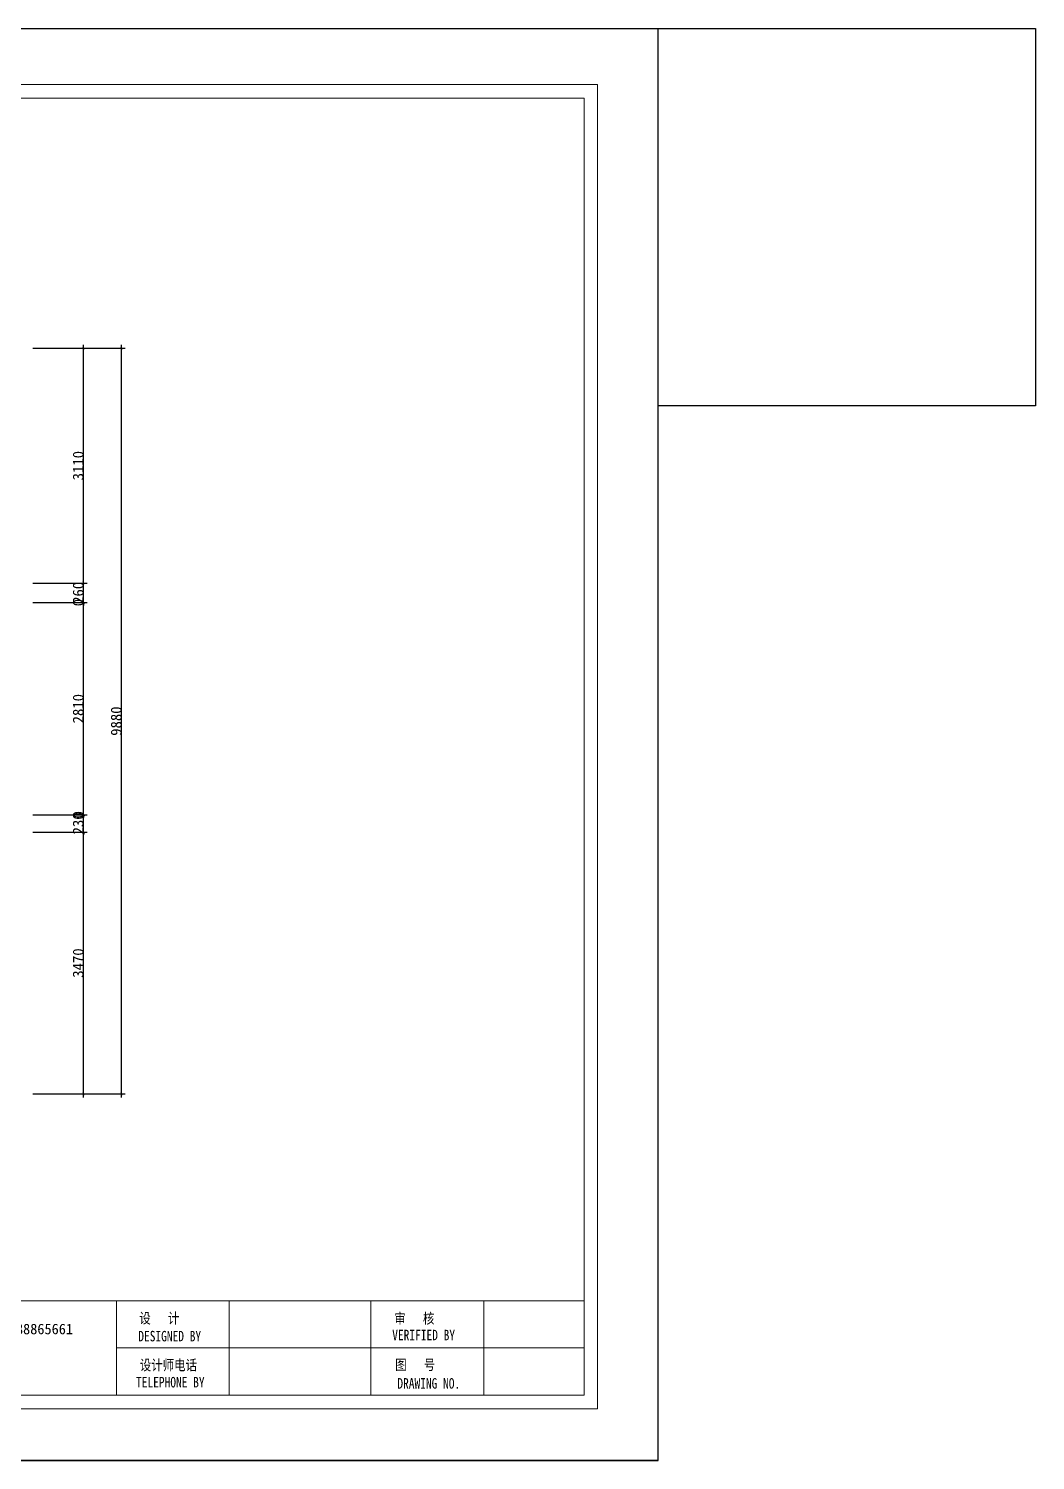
# Model space of a CAD drawing. Header units: inches. Extents: x 1174834 to 1369688, y -175882 to -108740.
# Drawn here: x 1292693 to 1306034, y -175882 to -156912 of the extents above; entities that cross this region are included whole.
import ezdxf

# ---------------------------------------------------------------- set-up
doc = ezdxf.new("R2010")
doc.units = ezdxf.units.IN
doc.header["$LTSCALE"] = 500
doc.header["$MEASUREMENT"] = 0
doc.layers.add('022外尺寸标注', color=4, linetype='Continuous', lineweight=0)
doc.layers.add('填充线', color=143, linetype='Continuous', lineweight=9)
for name, color, linetype in [('SH-尺寸标注', 32, 'Continuous'), ('WALL', 255, 'Continuous'), ('填充', 251, 'Continuous'), ('家具', 2, 'Continuous')]:
    doc.layers.add(name, color=color, linetype=linetype)
doc.styles.add('QHGM-宋体', font='', dxfattribs={"width": 0.8})
doc.styles.add('宋体', font='', dxfattribs={"height": 80})
doc.styles.add('样式_1', font='')
doc.styles.add('黑体', font='simhei.ttf', dxfattribs={"height": 80})
doc.styles.get('QHGM-宋体').set_extended_font_data('SimSun')
doc.styles.get('宋体').set_extended_font_data('NSimSun')
doc.styles.get('样式_1').set_extended_font_data('FangSong_GB2312')
doc.dimstyles.new('D_20_2.35', dxfattribs={"dimtxt": 142.857143, "dimasz": 35.714286, "dimexe": 47.619048, "dimexo": 0, "dimgap": 0, "dimtad": 1, "dimdec": 0, "dimzin": 1, "dimdsep": 46, "dimtxsty": 'Standard', "dimblk": 'ARCHTICK', "dimcen": 0.09, "dimdle": 47.619048, "dimclrd": 252, "dimclre": 252, "dimclrt": 134, "dimadec": 0, "dimazin": 0, "dimtfac": 1, "dimtdec": 4, "dimtix": 1, "dimtmove": 2, "dimatfit": 3, "dimfxl": 1, "dimtolj": 1, "dimtzin": 0, "dimarcsym": 0})

# ---------------------------------------------------------------- blocks, each defined once
blk = doc.blocks.new('_ArchTick')
at = {"color": 0, "linetype": 'ByBlock', "const_width": 0.15}
blk.add_lwpolyline([(-0.5, -0.5), (0.5, 0.5)], dxfattribs=at)
blk = doc.blocks.new('*D145')
at = {"layer": 'Defpoints', "color": 0, "linetype": 'Continuous', "lineweight": -3, "transparency": 16777216}
for p in [(1292747, -167557), (1293422, -167557), (1292747, -171027)]:
    blk.add_point(p, dxfattribs=at)
at = {"layer": 'SH-尺寸标注', "color": 252, "linetype": 'Continuous', "lineweight": -2, "transparency": 16777216}
for p, q in [((1292747, -167557), (1293470, -167557)), ((1293422, -171075), (1293422, -167510)), ((1292747, -171027), (1293470, -171027))]:
    blk.add_line(p, q, dxfattribs=at)
at = {"layer": 'SH-尺寸标注', "color": 252, "linetype": 'Continuous', "lineweight": -2, "transparency": 16777216, "xscale": 35.71428581050463, "yscale": 35.71428581050463, "zscale": 35.71428581050463}
for p, rotation in [((1293422, -167557), 90), ((1293422, -171027), 270)]:
    blk.add_blockref('_ArchTick', p, dxfattribs=dict(at, rotation=rotation))
at = {"layer": 'SH-尺寸标注', "color": 134, "linetype": 'Continuous', "transparency": 16777216, "insert": (1293350, -169292), "char_height": 142.9, "attachment_point": 5, "rotation": 90}
blk.add_mtext('\\A1;3470', dxfattribs=at)
blk = doc.blocks.new('*D146')
at = {"layer": 'Defpoints', "color": 0, "linetype": 'Continuous', "lineweight": -3, "transparency": 16777216}
for p in [(1292747, -167327), (1293422, -167327), (1292747, -167557)]:
    blk.add_point(p, dxfattribs=at)
at = {"layer": 'SH-尺寸标注', "color": 252, "linetype": 'Continuous', "lineweight": -2, "transparency": 16777216}
for p, q in [((1293422, -167327), (1293422, -167292)), ((1292747, -167327), (1293470, -167327)), ((1293422, -167557), (1293422, -167327)), ((1292747, -167557), (1293470, -167557)), ((1293422, -167557), (1293422, -167593))]:
    blk.add_line(p, q, dxfattribs=at)
at = {"layer": 'SH-尺寸标注', "color": 252, "linetype": 'Continuous', "lineweight": -2, "transparency": 16777216, "xscale": 35.71428581050463, "yscale": 35.71428581050463, "zscale": 35.71428581050463}
for p, rotation in [((1293422, -167327), 270), ((1293422, -167557), 90)]:
    blk.add_blockref('_ArchTick', p, dxfattribs=dict(at, rotation=rotation))
at = {"layer": 'SH-尺寸标注', "color": 134, "linetype": 'Continuous', "transparency": 16777216, "insert": (1293350, -167442), "char_height": 142.9, "attachment_point": 5, "rotation": 90}
blk.add_mtext('\\A1;230', dxfattribs=at)
blk = doc.blocks.new('*D147')
at = {"layer": 'Defpoints', "color": 0, "linetype": 'Continuous', "lineweight": -3, "transparency": 16777216}
for p in [(1292747, -167327), (1292747, -167327), (1293422, -167327)]:
    blk.add_point(p, dxfattribs=at)
at = {"layer": 'SH-尺寸标注', "color": 252, "linetype": 'Continuous', "lineweight": -2, "transparency": 16777216}
for p, q in [((1293422, -167327), (1293422, -167292)), ((1292747, -167327), (1293470, -167327)), ((1292747, -167327), (1293470, -167327)), ((1293422, -167327), (1293422, -167363)), ((1293422, -167327), (1293422, -167327))]:
    blk.add_line(p, q, dxfattribs=at)
at = {"layer": 'SH-尺寸标注', "color": 252, "linetype": 'Continuous', "lineweight": -2, "transparency": 16777216, "xscale": 35.71428581050463, "yscale": 35.71428581050463, "zscale": 35.71428581050463}
for rotation in [90, 270]:
    blk.add_blockref('_ArchTick', (1293422, -167327), dxfattribs=dict(at, rotation=rotation))
at = {"layer": 'SH-尺寸标注', "color": 134, "linetype": 'Continuous', "transparency": 16777216, "insert": (1293350, -167327), "char_height": 142.9, "attachment_point": 5, "rotation": 90}
blk.add_mtext('\\A1;0', dxfattribs=at)
blk = doc.blocks.new('*D119')
at = {"layer": 'Defpoints', "color": 0, "linetype": 'Continuous', "lineweight": -3, "transparency": 16777216}
for p in [(1292747, -164517), (1293422, -164517), (1292747, -167327)]:
    blk.add_point(p, dxfattribs=at)
at = {"layer": 'SH-尺寸标注', "color": 252, "linetype": 'Continuous', "lineweight": -2, "transparency": 16777216}
for p, q in [((1293422, -167375), (1293422, -164470)), ((1292747, -164517), (1293470, -164517)), ((1292747, -167327), (1293470, -167327))]:
    blk.add_line(p, q, dxfattribs=at)
at = {"layer": 'SH-尺寸标注', "color": 252, "linetype": 'Continuous', "lineweight": -2, "transparency": 16777216, "xscale": 35.71428581050463, "yscale": 35.71428581050463, "zscale": 35.71428581050463}
for p, rotation in [((1293422, -164517), 90), ((1293422, -167327), 270)]:
    blk.add_blockref('_ArchTick', p, dxfattribs=dict(at, rotation=rotation))
at = {"layer": 'SH-尺寸标注', "color": 134, "linetype": 'Continuous', "transparency": 16777216, "insert": (1293350, -165922), "char_height": 142.9, "attachment_point": 5, "rotation": 90}
blk.add_mtext('\\A1;2810', dxfattribs=at)
blk = doc.blocks.new('*D120')
at = {"layer": 'Defpoints', "color": 0, "linetype": 'Continuous', "lineweight": -3, "transparency": 16777216}
for p in [(1292747, -164517), (1292747, -164517), (1293422, -164517)]:
    blk.add_point(p, dxfattribs=at)
at = {"layer": 'SH-尺寸标注', "color": 252, "linetype": 'Continuous', "lineweight": -2, "transparency": 16777216}
for p, q in [((1292747, -164517), (1293470, -164517)), ((1292747, -164517), (1293470, -164517)), ((1293422, -164517), (1293422, -164482)), ((1293422, -164517), (1293422, -164553)), ((1293422, -164517), (1293422, -164517))]:
    blk.add_line(p, q, dxfattribs=at)
at = {"layer": 'SH-尺寸标注', "color": 252, "linetype": 'Continuous', "lineweight": -2, "transparency": 16777216, "xscale": 35.71428581050463, "yscale": 35.71428581050463, "zscale": 35.71428581050463}
for rotation in [90, 270]:
    blk.add_blockref('_ArchTick', (1293422, -164517), dxfattribs=dict(at, rotation=rotation))
at = {"layer": 'SH-尺寸标注', "color": 134, "linetype": 'Continuous', "transparency": 16777216, "insert": (1293350, -164517), "char_height": 142.9, "attachment_point": 5, "rotation": 90}
blk.add_mtext('\\A1;0', dxfattribs=at)
blk = doc.blocks.new('*D121')
at = {"layer": 'Defpoints', "color": 0, "linetype": 'Continuous', "lineweight": -3, "transparency": 16777216}
for p in [(1292747, -164257), (1293422, -164257), (1292747, -164517)]:
    blk.add_point(p, dxfattribs=at)
at = {"layer": 'SH-尺寸标注', "color": 252, "linetype": 'Continuous', "lineweight": -2, "transparency": 16777216}
for p, q in [((1292747, -164257), (1293470, -164257)), ((1293422, -164257), (1293422, -164222)), ((1293422, -164517), (1293422, -164257)), ((1292747, -164517), (1293470, -164517)), ((1293422, -164517), (1293422, -164553))]:
    blk.add_line(p, q, dxfattribs=at)
at = {"layer": 'SH-尺寸标注', "color": 252, "linetype": 'Continuous', "lineweight": -2, "transparency": 16777216, "xscale": 35.71428581050463, "yscale": 35.71428581050463, "zscale": 35.71428581050463}
for p, rotation in [((1293422, -164257), 270), ((1293422, -164517), 90)]:
    blk.add_blockref('_ArchTick', p, dxfattribs=dict(at, rotation=rotation))
at = {"layer": 'SH-尺寸标注', "color": 134, "linetype": 'Continuous', "transparency": 16777216, "insert": (1293350, -164387), "char_height": 142.9, "attachment_point": 5, "rotation": 90}
blk.add_mtext('\\A1;260', dxfattribs=at)
blk = doc.blocks.new('*D122')
at = {"layer": 'Defpoints', "color": 0, "linetype": 'Continuous', "lineweight": -3, "transparency": 16777216}
for p in [(1292747, -161147), (1293422, -161147), (1292747, -164257)]:
    blk.add_point(p, dxfattribs=at)
at = {"layer": 'SH-尺寸标注', "color": 252, "linetype": 'Continuous', "lineweight": -2, "transparency": 16777216}
for p, q in [((1292747, -161147), (1293470, -161147)), ((1293422, -164305), (1293422, -161100)), ((1292747, -164257), (1293470, -164257))]:
    blk.add_line(p, q, dxfattribs=at)
at = {"layer": 'SH-尺寸标注', "color": 252, "linetype": 'Continuous', "lineweight": -2, "transparency": 16777216, "xscale": 35.71428581050463, "yscale": 35.71428581050463, "zscale": 35.71428581050463}
for p, rotation in [((1293422, -161147), 90), ((1293422, -164257), 270)]:
    blk.add_blockref('_ArchTick', p, dxfattribs=dict(at, rotation=rotation))
at = {"layer": 'SH-尺寸标注', "color": 134, "linetype": 'Continuous', "transparency": 16777216, "insert": (1293350, -162702), "char_height": 142.9, "attachment_point": 5, "rotation": 90}
blk.add_mtext('\\A1;3110', dxfattribs=at)
blk = doc.blocks.new('*D123')
at = {"layer": 'Defpoints', "color": 0, "linetype": 'Continuous', "lineweight": -3, "transparency": 16777216}
for p in [(1292747, -161147), (1293925, -161147), (1292747, -171027)]:
    blk.add_point(p, dxfattribs=at)
at = {"layer": 'SH-尺寸标注', "color": 252, "linetype": 'Continuous', "lineweight": -2, "transparency": 16777216}
for p, q in [((1292747, -161147), (1293973, -161147)), ((1293925, -171075), (1293925, -161100)), ((1292747, -171027), (1293973, -171027))]:
    blk.add_line(p, q, dxfattribs=at)
at = {"layer": 'SH-尺寸标注', "color": 252, "linetype": 'Continuous', "lineweight": -2, "transparency": 16777216, "xscale": 35.71428581050463, "yscale": 35.71428581050463, "zscale": 35.71428581050463}
for p, rotation in [((1293925, -161147), 90), ((1293925, -171027), 270)]:
    blk.add_blockref('_ArchTick', p, dxfattribs=dict(at, rotation=rotation))
at = {"layer": 'SH-尺寸标注', "color": 134, "linetype": 'Continuous', "transparency": 16777216, "insert": (1293854, -166087), "char_height": 142.9, "attachment_point": 5, "rotation": 90}
blk.add_mtext('\\A1;9880', dxfattribs=at)
blk = doc.blocks.new('grhfgxghd')
at = {"layer": '填充'}
h = blk.add_hatch(color=256, dxfattribs=at)
edge = h.paths.add_edge_path()
edge.add_line((4603.04, -586.82), (4601.8, -586.82))
edge.add_line((4601.8, -586.82), (4606.01, -582.6))
edge.add_line((4606.01, -582.6), (4610.23, -586.82))
edge.add_line((4610.23, -586.82), (4609, -586.82))
edge.add_ellipse((4606.02, -587.69), major_axis=(3.1, 0), ratio=1, start_angle=16.2569, end_angle=163.6607)
edge = h.paths.add_edge_path()
edge.add_line((4617.71, -594.3), (4613.66, -598.36))
edge.add_line((4613.66, -598.36), (4613.66, -597.18))
edge.add_ellipse((4612.65, -594.25), major_axis=(3.1, 0), ratio=1, start_angle=-71.1175, end_angle=-0.0533)
edge.add_ellipse((4612.65, -594.25), major_axis=(-3.1, 0), ratio=1, start_angle=180.0264, end_angle=251.0906)
edge.add_line((4613.66, -591.31), (4613.66, -590.25))
edge.add_line((4613.66, -590.25), (4617.71, -594.3))
edge = h.paths.add_edge_path()
edge.add_ellipse((4599.6, -594.18), major_axis=(3.1, 0), ratio=1, start_angle=179.9724, end_angle=251.2533)
edge.add_line((4598.6, -597.12), (4598.6, -598.6))
edge.add_line((4598.6, -598.6), (4594.31, -594.3))
edge.add_line((4594.31, -594.3), (4598.6, -590.01))
edge.add_line((4598.6, -590.01), (4598.6, -591.24))
edge.add_ellipse((4599.6, -594.18), major_axis=(3.1, 0), ratio=1, start_angle=108.6746, end_angle=179.9555)
edge = h.paths.add_edge_path()
edge.add_line((4601.18, -601.17), (4603.01, -601.17))
edge.add_ellipse((4606.09, -600.8), major_axis=(3.1, 0), ratio=1, start_angle=186.7941, end_angle=353.0374)
edge.add_line((4609.17, -601.17), (4610.84, -601.17))
edge.add_line((4610.84, -601.17), (4606.01, -606))
edge.add_line((4606.01, -606), (4601.18, -601.17))
for p, q in [((4606.01, -582.6), (4601.8, -586.82)), ((4610.23, -586.82), (4606.01, -582.6)), ((4603.04, -586.82), (4601.8, -586.82)), ((4610.23, -586.82), (4609, -586.82)), ((4617.71, -594.3), (4613.66, -590.25)), ((4613.66, -590.25), (4613.66, -591.31)), ((4613.66, -598.36), (4617.71, -594.3)), ((4613.66, -597.18), (4613.66, -598.36)), ((4601.18, -601.17), (4606.01, -606)), ((4603.01, -601.17), (4601.18, -601.17)), ((4606.01, -606), (4610.84, -601.17)), ((4610.84, -601.17), (4609.17, -601.17))]:
    blk.add_line(p, q, dxfattribs=at)
for centre in [(4606.02, -587.69), (4599.6, -594.18), (4612.65, -594.25), (4606.09, -600.8)]:
    blk.add_ellipse(centre, major_axis=(-3.1, 0), ratio=1, start_param=3.141678, end_param=9.424863, dxfattribs=at)
at = {"layer": 'WALL', "color": 4}
for s, p in [('A', (4604.67, -589.87)), ('B', (4597.98, -596.43)), ('D', (4611.14, -596.34)), ('C', (4604.71, -602.81))]:
    blk.add_text(s, height=4.14, dxfattribs=at).set_placement(p)
blk = doc.blocks.new('gndghfggn')
at = {"layer": '022外尺寸标注'}
h = blk.add_hatch(color=143, dxfattribs=at)
h.dxf.hatch_style = 1
h.paths.add_polyline_path([(4708.14, -1030.86), (4707.46, -1030.86), (4707.46, -1031.54), (4708.14, -1031.54)], flags=17)
h.paths.add_polyline_path([(4708.93, -1030.86), (4708.25, -1030.86), (4708.25, -1031.54), (4708.93, -1031.54)], flags=17)
h.paths.add_polyline_path([(4708.93, -1032.34), (4708.93, -1031.66), (4708.25, -1031.66), (4708.25, -1032.34)], flags=17)
h.paths.add_polyline_path([(4708.14, -1031.66), (4707.46, -1031.66), (4707.46, -1032.34), (4708.14, -1032.34)], flags=17)
h.paths.add_polyline_path([(4710.39, -1028.73), (4708.02, -1028.73), (4707.62, -1028.77), (4707.04, -1028.94), (4706.7, -1029.1), (4706.37, -1029.31), (4706.02, -1029.61), (4705.8, -1029.84), (4705.54, -1030.22), (4705.33, -1030.65), (4705.17, -1031.15), (4705.12, -1031.56), (4705.12, -1034.73), (4705.63, -1034.73), (4705.63, -1031.71), (4705.66, -1031.4), (4705.7, -1031.18), (4705.76, -1030.99), (4705.85, -1030.73), (4706.05, -1030.36), (4706.27, -1030.1), (4706.51, -1029.86), (4706.75, -1029.68), (4706.93, -1029.57), (4707.07, -1029.49), (4707.22, -1029.44), (4707.43, -1029.37), (4707.64, -1029.3), (4707.9, -1029.25), (4710.39, -1029.25), (4710.39, -1034.74), (4710.9, -1034.74), (4710.9, -1026.02), (4711.04, -1026.09), (4711.14, -1026.15), (4711.24, -1026.23), (4711.29, -1026.29), (4711.34, -1026.33), (4711.42, -1026.44), (4711.51, -1026.59), (4711.56, -1026.72), (4711.58, -1026.77), (4711.61, -1026.83), (4711.62, -1026.91), (4711.64, -1027.02), (4711.66, -1027.11), (4711.66, -1034.74), (4712.18, -1034.74), (4712.18, -1027.13), (4712.16, -1026.9), (4712.1, -1026.66), (4711.98, -1026.37), (4711.84, -1026.12), (4711.62, -1025.87), (4711.38, -1025.68), (4711.25, -1025.62), (4710.9, -1025.48), (4710.9, -1023.79), (4707.06, -1023.79), (4707.06, -1024.27), (4707.14, -1024.6), (4707.32, -1024.97), (4707.55, -1025.23), (4707.8, -1025.43), (4708.08, -1025.58), (4708.35, -1025.69), (4708.74, -1025.79), (4709.09, -1025.84), (4709.57, -1025.9), (4710.02, -1025.93), (4710.39, -1025.93)])
h.paths.add_polyline_path([(4710.4, -1025.43), (4710.04, -1025.43), (4709.62, -1025.4), (4709.16, -1025.34), (4708.84, -1025.3), (4708.51, -1025.21), (4708.29, -1025.12), (4708.07, -1025.01), (4707.89, -1024.87), (4707.74, -1024.69), (4707.62, -1024.44), (4707.58, -1024.29), (4710.4, -1024.29)], flags=16)
h.paths.add_polyline_path([(4711.43, -1025, 0.456232), (4713.06, -1023.39, 0.456232)])
at = {"layer": '022外尺寸标注', "color": 143}
for points in [[(4710.9, -1026.02), (4711.04, -1026.09), (4711.14, -1026.15), (4711.24, -1026.23), (4711.29, -1026.29), (4711.34, -1026.33), (4711.42, -1026.44), (4711.51, -1026.59), (4711.56, -1026.72), (4711.58, -1026.77), (4711.61, -1026.83), (4711.62, -1026.91), (4711.64, -1027.02), (4711.66, -1027.11), (4711.66, -1034.74), (4712.18, -1034.74), (4712.18, -1027.13), (4712.16, -1026.9), (4712.1, -1026.66), (4711.98, -1026.37), (4711.84, -1026.12), (4711.62, -1025.87), (4711.38, -1025.68), (4711.25, -1025.62), (4710.9, -1025.48), (4710.9, -1023.79), (4707.06, -1023.79), (4707.06, -1024.27), (4707.14, -1024.6), (4707.32, -1024.97), (4707.55, -1025.23), (4707.8, -1025.43), (4708.08, -1025.58), (4708.35, -1025.69), (4708.74, -1025.79), (4709.09, -1025.84), (4709.57, -1025.9), (4710.02, -1025.93), (4710.39, -1025.93), (4710.39, -1028.73), (4708.02, -1028.73), (4707.62, -1028.77), (4707.04, -1028.94), (4706.7, -1029.1), (4706.37, -1029.31), (4706.02, -1029.61), (4705.8, -1029.84), (4705.54, -1030.22), (4705.33, -1030.65), (4705.17, -1031.15), (4705.12, -1031.56), (4705.12, -1034.73), (4705.63, -1034.73), (4705.63, -1031.71), (4705.66, -1031.4), (4705.7, -1031.18), (4705.76, -1030.99), (4705.85, -1030.73), (4706.05, -1030.36), (4706.27, -1030.1), (4706.51, -1029.86), (4706.75, -1029.68), (4706.93, -1029.57), (4707.07, -1029.49), (4707.22, -1029.44), (4707.43, -1029.37), (4707.64, -1029.3), (4707.9, -1029.25), (4710.39, -1029.25), (4710.39, -1034.74)], [(4710.39, -1034.74), (4710.9, -1034.74), (4710.9, -1026.02)]]:
    blk.add_lwpolyline(points, dxfattribs=at)
for points in [[(4710.4, -1025.43), (4710.4, -1024.29), (4707.58, -1024.29), (4707.62, -1024.44), (4707.74, -1024.69), (4707.89, -1024.87), (4708.07, -1025.01), (4708.29, -1025.12), (4708.51, -1025.21), (4708.84, -1025.3), (4709.16, -1025.34), (4709.62, -1025.4), (4710.04, -1025.43)], [(4707.46, -1031.54), (4708.14, -1031.54), (4708.14, -1030.86), (4707.46, -1030.86)], [(4707.46, -1032.34), (4708.14, -1032.34), (4708.14, -1031.66), (4707.46, -1031.66)], [(4708.25, -1031.54), (4708.93, -1031.54), (4708.93, -1030.86), (4708.25, -1030.86)], [(4708.25, -1032.34), (4708.93, -1032.34), (4708.93, -1031.66), (4708.25, -1031.66)]]:
    blk.add_lwpolyline(points, close=True, dxfattribs=at)
for centre, start, end in [((4712.95, -1024.9), 85.683, 183.7789), ((4711.55, -1023.49), 265.683, 3.7789)]:
    blk.add_arc(centre, 1.52, start, end, dxfattribs=at)
at = {"layer": '022外尺寸标注', "color": 143, "attachment_point": 1}
for s, width, insert, char_height, style in [('{\\f南宋书局体|b1|i0|c134|p2;\\T1.3;长颈鹿装饰}', 35.0689, (4713.92, -1026.39), 4, '宋体'), ('{\\f汉仪全唐诗简|b1|i0|c134|p18;\\T1.3;GIRAFFE DECOR}', 39.5744, (4714.68, -1032.6), 1.5, '样式_1')]:
    blk.add_mtext_dynamic_manual_height_columns(s, width=width, gutter_width=12.5, heights=[0], dxfattribs=dict(at, insert=insert, char_height=char_height, style=style))
blk = doc.blocks.new('JNNJ')
at = {"layer": 'WALL', "color": 8, "ltscale": 0.5}
for p, q in [((283797, -80914), (283797, -98160)), ((308185, -80914), (283797, -80914)), ((308185, -98160), (308185, -80914)), ((283797, -98160), (308185, -98160)), ((308185, -98160), (283797, -98160))]:
    blk.add_line(p, q, dxfattribs=at)
at = {"layer": '填充线'}
for p, q in [((284431, -81588), (307456, -81588)), ((284431, -97537), (284431, -81588)), ((307456, -81588), (307456, -97537)), ((284594, -81751), (284594, -97374)), ((307293, -81751), (284594, -81751)), ((307293, -97374), (307293, -81751)), ((307293, -96236), (284612, -96236)), ((301659, -96805), (307293, -96805)), ((284594, -97374), (307293, -97374)), ((284431, -97537), (307456, -97537))]:
    blk.add_line(p, q, dxfattribs=at)
blk = doc.blocks.new('HHYT')
at = {"layer": '填充线'}
for p, q in [((390529, -114619), (390529, -113481)), ((397952, -113481), (397952, -114619)), ((400946, -113481), (400946, -114619)), ((400946, -113481), (400946, -114619)), ((402306, -113481), (402306, -114619)), ((404011, -113481), (404011, -114619)), ((405371, -113481), (405371, -114619))]:
    blk.add_line(p, q, dxfattribs=at)
blk.add_blockref('JNNJ', (99287, -17246))
at = {"layer": '填充'}
for name, p, xscale, yscale, zscale in [('grhfgxghd', (170750, -86449), 46.45337964286096, 46.45337964286096, 46.45337964286096), ('gndghfggn', (117997, -54237), 58.06672455353011, 58.06672455353011, 58.06672455353011)]:
    blk.add_blockref(name, p, dxfattribs=dict(at, xscale=xscale, yscale=yscale, zscale=zscale))
at = {"layer": '填充线'}
for s, height, style, width, p in [('设   计', 126.5, 'QHGM-宋体', 0.8, (401222, -113756)), ('审   核', 126.5, 'QHGM-宋体', 0.8, (404294, -113759)), ('武汉市长颈鹿装饰设计工程有限责任公司', 166.55, 'QHGM-宋体', 0.8, (393701, -114005)), ('咨询热线：027--88865661 ', 126.47, '宋体', 1, (398443, -113886)), ('DESIGNED BY', 126.47, 'QHGM-宋体', 0.8, (401210, -113972)), ('VERIFIED BY', 126.47, 'QHGM-宋体', 0.8, (404269, -113959)), ('设计师电话', 126.5, 'QHGM-宋体', 0.8, (401228, -114321)), ('图   号', 126.5, 'QHGM-宋体', 0.8, (404305, -114317)), (' TELEPHONE BY', 126.47, 'QHGM-宋体', 0.8, (401114, -114527)), ('DRAWING NO.', 126.47, 'QHGM-宋体', 0.8, (404331, -114541))]:
    blk.add_text(s, height=height, dxfattribs=dict(at, style=style, width=width)).set_placement(p)
for s, height, style, p in [('地址：武汉市白沙洲大道白沙洲未来城4栋2楼', 102.81, '黑体', (393692, -114311)), ('网址: ', 126.5, '宋体', (398433, -114314))]:
    blk.add_text(s, height=height, dxfattribs=dict(at, style=style)).set_placement(p)
at = {"layer": '家具', "color": 8, "width": 1}
for s, p in [('图中所标尺寸施工方必须在现场度量，如有误差', (385532, -113923)), ('行，如有改动必须通知设计师。', (385541, -114399))]:
    blk.add_text(s, height=142.79, dxfattribs=at).set_placement(p)
at = {"layer": '家具', "color": 8}
blk.add_text('以现场尺寸为准！所有施工必须严格按照图纸进', height=142.79, dxfattribs=at).set_placement((385535, -114161))

msp = doc.modelspace()

# ---------------------------------------------------------------- linework, layer by layer
msp.add_lwpolyline([(1301034.2, -156911.5), (1306034.2, -156911.5), (1306034.2, -161911.5), (1301034.2, -161911.5)], close=True)

# ---------------------------------------------------------------- block references
at = {"xscale": 1.1, "yscale": 1.1, "zscale": 1.1}
msp.add_blockref('HHYT', (852815.2, -48936), dxfattribs=at)

# ---------------------------------------------------------------- dimensions: what is measured, and where the dimension line sits
at = {"layer": 'SH-尺寸标注', "color": 252, "linetype": 'Continuous'}
for base, p1, p2, picture, middle in [((1293421.9, -161147.4), (1292746.7, -164257.4), (1292746.7, -161147.4), '*D122', (1293350.5, -162702.4)), ((1293421.9, -164257.4), (1292746.7, -164517.4), (1292746.7, -164257.4), '*D121', (1293350.5, -164387.4)), ((1293421.9265146, -164517.4021838), (1292746.7461518, -164517.4021838), (1292746.7461518, -164517.4021838), '*D120', (1293350.497943, -164517.4021838)), ((1293421.9, -164517.4), (1292746.7, -167327.4), (1292746.7, -164517.4), '*D119', (1293350.5, -165922.4)), ((1293421.9265146, -167327.4021838), (1292746.7461518, -167327.4021838), (1292746.7461518, -167327.4021838), '*D147', (1293350.497943, -167327.4021838)), ((1293421.9, -167327.4), (1292746.7, -167557.4), (1292746.7, -167327.4), '*D146', (1293350.5, -167442.4)), ((1293421.9, -167557.4), (1292746.7, -171027.4), (1292746.7, -167557.4), '*D145', (1293350.5, -169292.4))]:
    dim = msp.add_linear_dim(base=base, p1=p1, p2=p2, angle=270, dimstyle='D_20_2.35', dxfattribs=at)
    dim.commit()
    dim.dimension.update_dxf_attribs({"geometry": picture, "text_midpoint": middle})
dim = msp.add_aligned_dim(p1=(1292746.7, -171027.4), p2=(1292746.7, -161147.4), distance=-1178.6, dimstyle='D_20_2.35', dxfattribs=at)
dim.commit()
dim.dimension.update_dxf_attribs({"geometry": '*D123', "text_midpoint": (1293853.9, -166087.4)})

doc.saveas('drawing.dxf')
